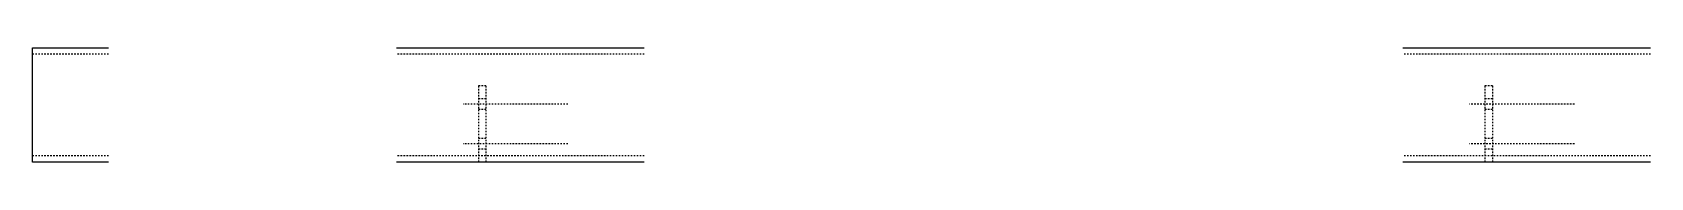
# Model space of a CAD drawing. Header units: millimetres. Extents: x 5219 to 50030, y 6 to 1530.
# Drawn here: x 30898 to 33020, y 16 to 166 of the extents above; entities that cross this region are included whole.
import ezdxf

# ---------------------------------------------------------------- set-up
doc = ezdxf.new("R2010")
doc.units = ezdxf.units.MM
doc.linetypes.add('DXK_LINE_DOT2', pattern=[3.9198, 1.9599, -1.9599])
doc.layers.add('STÅL', color=7, linetype='Continuous')

msp = doc.modelspace()

# ---------------------------------------------------------------- linework, layer by layer
at = {"layer": 'STÅL', "color": 2, "linetype": 'Continuous'}
for p, q in [((30897.5, 15.6), (30897.5, 165.6)), ((30897.5, 165.6), (30997.5, 165.6)), ((31375, 165.6), (31700, 165.6)), ((32695, 165.6), (33020, 165.6)), ((30997.5, 15.6), (30897.5, 15.6)), ((31700, 15.6), (31375, 15.6)), ((33020, 15.6), (32695, 15.6))]:
    msp.add_line(p, q, dxfattribs=at)
at = {"layer": 'STÅL', "color": 7, "linetype": 'DXK_LINE_DOT2'}
for p, q in [((30997.5, 157.6), (30897.5, 157.6)), ((31700, 157.6), (31375, 157.6)), ((33020, 157.6), (32695, 157.6)), ((31492.5, 115.6), (31482.5, 115.6)), ((31482.5, 115.6), (31482.5, 15.6)), ((31492.5, 115.6), (31492.5, 15.6)), ((32812.5, 115.6), (32802.5, 115.6)), ((32802.5, 115.6), (32802.5, 15.6)), ((32812.5, 115.6), (32812.5, 15.6)), ((30897.5, 27.1), (30897.5, 27.9)), ((30997.5, 23.6), (30897.5, 23.6)), ((31700, 23.6), (31375, 23.6)), ((33020, 23.6), (32695, 23.6)), ((31492.5, 15.6), (31482.5, 15.6)), ((32812.5, 15.6), (32802.5, 15.6))]:
    msp.add_line(p, q, dxfattribs=at)
at = {"layer": 'STÅL', "color": 96, "linetype": 'DXK_LINE_DOT2'}
for p, q in [((31600, 91.6), (31462.5, 91.6)), ((31492.5, 98.6), (31482.5, 98.6)), ((32920, 91.6), (32782.5, 91.6)), ((32812.5, 98.6), (32802.5, 98.6)), ((31492.5, 84.6), (31482.5, 84.6)), ((32812.5, 84.6), (32802.5, 84.6)), ((31492.5, 46.6), (31482.5, 46.6)), ((32812.5, 46.6), (32802.5, 46.6)), ((31600, 39.6), (31462.5, 39.6)), ((31492.5, 32.6), (31482.5, 32.6)), ((32920, 39.6), (32782.5, 39.6)), ((32812.5, 32.6), (32802.5, 32.6))]:
    msp.add_line(p, q, dxfattribs=at)

doc.saveas('drawing.dxf')
